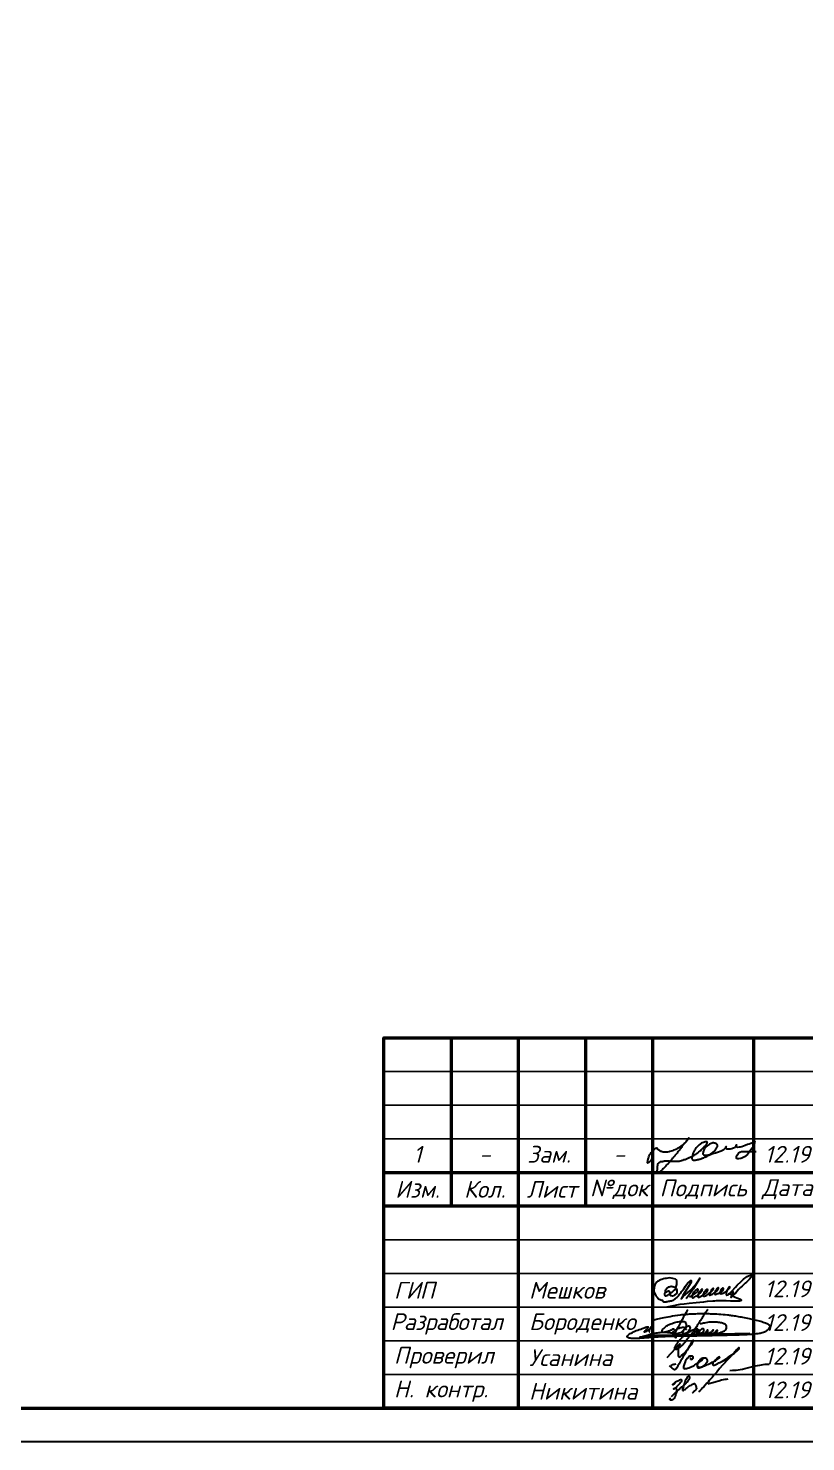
# Model space of a CAD drawing. Header units: millimetres. Extents: x 0 to 1093, y 0 to 420.
# Drawn here: x 648.1 to 763.7, y 0 to 210 of the extents above; entities that cross this region are included whole.
import ezdxf
from ezdxf.enums import TextEntityAlignment as Align

# ---------------------------------------------------------------- set-up
doc = ezdxf.new("R2010")
doc.units = ezdxf.units.MM
for name, color, linetype in [('Viewport1ForCustomObjects_0', 7, 'Continuous'), ('Рамка', 7, 'Continuous'), ('СПКБ-0000-000-ЭО#000$0$Подпись', 7, 'Continuous'), ('СПКБ-0000-000-ЭО#000$0$Рамка', 7, 'Continuous')]:
    doc.layers.add(name, color=color, linetype=linetype)
doc.styles.add('СПКБ-0000-000-ЭО#000$0$2.5', font='isocpeui.ttf', dxfattribs={"height": 2.5})

# ---------------------------------------------------------------- blocks, each defined once
blk = doc.blocks.new('СПКБ-0000-000-ЭО#000$0$Никитина')
at = {"color": 0, "lineweight": -2}
blk.add_lwpolyline([(8.16, 3.58), (8.53, 3.68), (8.94, 3.81), (9.43, 3.95), (9.81, 4.05), (10.23, 4.18), (10.5, 4.24), (10.74, 4.28), (10.97, 4.31), (11.2, 4.35)], dxfattribs=at)
for points in [[(3.31, 3.68), (3.19, 3.62), (3.1, 3.52), (3.02, 3.46), (2.98, 3.45), (2.94, 3.49), (3, 3.58), (3.09, 3.64), (3.15, 3.7), (3.2, 3.75), (3.39, 3.88), (3.71, 4.06), (3.98, 4.18), (4.22, 4.26), (4.28, 4.16), (4.25, 4.01), (4.11, 3.8), (3.92, 3.55), (3.71, 3.33), (3.53, 3.14), (3.37, 2.97), (3.21, 2.85), (3.11, 2.83), (3.09, 2.87), (3.17, 2.93), (3.28, 2.97), (3.44, 2.97), (3.49, 2.87), (3.53, 2.71), (3.53, 2.54), (3.5, 2.33), (3.43, 2.11), (3.35, 1.88), (3.27, 1.69), (3.2, 1.54), (3.07, 1.31), (2.96, 1.23), (2.83, 1.19), (2.73, 1.19), (2.61, 1.18), (2.54, 1.27), (2.57, 1.4), (2.67, 1.54)], [(2.77, 1.73), (3.09, 2.04), (3.4, 2.34), (3.77, 2.66), (4.28, 3.14), (4.73, 3.49), (5.11, 3.88), (5.38, 4.27), (5.5, 4.61), (5.42, 4.72), (5.19, 4.65), (5.07, 4.51), (4.9, 4.22), (4.73, 3.84), (4.65, 3.58), (4.55, 3.22), (4.47, 2.94), (4.42, 2.74), (4.42, 2.66), (4.49, 2.6), (4.63, 2.66), (4.85, 2.82), (4.95, 2.9), (5.23, 3.14), (5.54, 3.33), (5.81, 3.52), (6.04, 3.62), (6.19, 3.63), (6.24, 3.53), (6.34, 3.39), (6.39, 3.24), (6.44, 3.08), (6.49, 2.93), (6.51, 2.88), (6.48, 2.84), (6.35, 2.66), (6.2, 2.53), (6.01, 2.34), (5.98, 2.29), (5.93, 2.28), (5.89, 2.33)]]:
    blk.add_spline(points, degree=3, dxfattribs=at)
blk = doc.blocks.new('СПКБ-0000-000-ЭО#000$0$Усанина')
at = {"color": 0, "lineweight": -2}
for points in [[(2.15, 2.53), (3.99, 4.56), (3.88, 4.22), (3.82, 3.97), (3.78, 3.65), (3.75, 3.35), (3.74, 3.09), (3.76, 2.83), (3.82, 2.67), (3.91, 2.58), (4.08, 2.62), (4.27, 2.79), (4.54, 3.06), (4.79, 3.32), (5, 3.55), (5.16, 3.74), (5.32, 3.95), (5.56, 4.23), (5.69, 4.4), (5.83, 4.6), (5.94, 4.79), (6.01, 4.93), (6.05, 5.05), (5.99, 5.08), (5.89, 4.98), (5.81, 4.81), (5.7, 4.64), (5.57, 4.42), (5.47, 4.22), (5.34, 4.03), (5.09, 3.6), (4.91, 3.32), (4.73, 3), (4.48, 2.55), (4.31, 2.28), (4.17, 2.06), (4.06, 1.89), (3.89, 1.59), (3.73, 1.28), (3.55, 0.99), (3.46, 0.85), (3.36, 0.73), (3.24, 0.69), (3.12, 0.73), (3.02, 0.81), (2.85, 0.93), (2.71, 1.06), (2.6, 1.15), (2.53, 1.23), (2.47, 1.29)], [(5.66, 2.48), (5.61, 2.41), (5.59, 2.36), (5.59, 2.29), (5.63, 2.25), (5.72, 2.23), (5.81, 2.26), (5.88, 2.3), (5.94, 2.37), (5.99, 2.44), (6.01, 2.51), (5.99, 2.58), (5.97, 2.62), (5.93, 2.68), (5.87, 2.71), (5.79, 2.72), (5.7, 2.73), (5.6, 2.72), (5.5, 2.7), (5.41, 2.65), (5.3, 2.59), (5.23, 2.52), (5.18, 2.44), (5.1, 2.35), (5.01, 2.24), (4.94, 2.15), (4.87, 2.04), (4.82, 1.92), (4.79, 1.85), (4.76, 1.74), (4.7, 1.61), (4.66, 1.45), (4.62, 1.33), (4.58, 1.19), (4.56, 1.09), (4.56, 1), (4.57, 0.95), (4.6, 0.9), (4.65, 0.86), (4.7, 0.85), (4.8, 0.86), (4.88, 0.86), (5.02, 0.89), (5.14, 0.92), (5.34, 0.97), (5.46, 1.01), (5.59, 1.07), (5.7, 1.12), (5.78, 1.17), (5.93, 1.24), (6.12, 1.34), (6.24, 1.43), (6.37, 1.51), (6.51, 1.58), (6.66, 1.68), (6.85, 1.77), (6.98, 1.87), (7.14, 1.97), (7.32, 2.12), (7.37, 2.21), (7.42, 2.3), (7.41, 2.32), (7.26, 2.23), (7.16, 2.15), (7.09, 2.07), (6.99, 2), (6.91, 1.91), (6.82, 1.83), (6.75, 1.75), (6.66, 1.63), (6.63, 1.52), (6.61, 1.41), (6.61, 1.3), (6.61, 1.21), (6.61, 1.15), (6.61, 1.09), (6.63, 1.03), (6.7, 0.97), (6.82, 0.97), (6.9, 0.98), (7.02, 1.02), (7.2, 1.08), (7.35, 1.15), (7.48, 1.24), (7.64, 1.35), (7.75, 1.42), (7.83, 1.51), (7.91, 1.61), (8, 1.72), (8.07, 1.81), (8.11, 1.9), (8.11, 2), (8.12, 2.06), (8.11, 2.14), (8.08, 2.24), (8.06, 2.27), (8.05, 2.29), (8.02, 2.31), (7.91, 2.38), (7.82, 2.41), (7.72, 2.42), (7.61, 2.43), (7.43, 2.4), (7.26, 2.37), (7.16, 2.3), (7.06, 2.24), (6.98, 2.17), (6.92, 2.05), (6.87, 2), (6.81, 1.89), (6.77, 1.82), (6.74, 1.77)], [(6.67, 1.17), (6.83, 1.1), (7.01, 1.09), (7.22, 1.13), (7.39, 1.19), (7.68, 1.29), (7.88, 1.38), (8.08, 1.47), (8.25, 1.53), (8.48, 1.62), (8.65, 1.7), (8.82, 1.8), (9.02, 1.88), (9.18, 1.99), (9.31, 2.04), (9.43, 2.13), (9.57, 2.21), (9.72, 2.3), (9.85, 2.4), (9.92, 2.47), (9.94, 2.56), (9.93, 2.59), (9.81, 2.55), (9.73, 2.5), (9.63, 2.44), (9.53, 2.36), (9.44, 2.28), (9.34, 2.19), (9.25, 2.12), (9.17, 2.04), (9.11, 1.98), (9.06, 1.92), (8.98, 1.81), (8.94, 1.71), (8.91, 1.6), (8.89, 1.5), (8.92, 1.41), (8.99, 1.4), (9.1, 1.39), (9.26, 1.44), (9.47, 1.52), (9.66, 1.62), (9.82, 1.71), (9.96, 1.79), (10.14, 1.87), (10.35, 1.98), (10.62, 2.14), (10.83, 2.27), (11.04, 2.42), (11.22, 2.54), (11.43, 2.71), (11.63, 2.84), (11.75, 2.92), (11.88, 3.01), (12.15, 3.18), (12.31, 3.31), (12.45, 3.41), (12.55, 3.5), (12.65, 3.58), (12.73, 3.7), (12.81, 3.79), (12.83, 3.9), (12.81, 3.97), (12.73, 3.95), (12.65, 3.85), (12.57, 3.78), (12.49, 3.69), (12.4, 3.58), (12.3, 3.46), (12.21, 3.35), (12.07, 3.22), (11.98, 3.1), (11.81, 2.9), (11.69, 2.77), (11.61, 2.71), (11.48, 2.57), (11.33, 2.42), (11.2, 2.29), (11.1, 2.18), (10.96, 2.03), (10.86, 1.9), (10.74, 1.78), (10.42, 1.44), (9.93, 0.87), (9.49, 0.36), (9.12, -0.08), (8.8, -0.45), (8.55, -0.7), (8.37, -0.92), (8.2, -1.13), (8.01, -1.3), (7.8, -1.58), (7.57, -1.83), (7.38, -2), (7.21, -2.18), (7.05, -2.37), (6.8, -2.58)], [(2.66, 1.33), (2.8, 1.4), (2.96, 1.45), (3.13, 1.5), (3.29, 1.53), (3.48, 1.55)], [(11.45, 0.58), (11.86, 0.62), (12.12, 0.62), (12.39, 0.65), (12.7, 0.68), (12.97, 0.72), (13.34, 0.79), (13.67, 0.86), (14.05, 0.96), (14.46, 1.07), (14.89, 1.18), (15.22, 1.26), (15.55, 1.33), (15.89, 1.39), (16.16, 1.44), (16.41, 1.49), (16.7, 1.54), (17, 1.54), (17.27, 1.52)]]:
    blk.add_lwpolyline(points, dxfattribs=at)
blk = doc.blocks.new('СПКБ-0000-000-ЭО#000$0$Мешков')
at = {"color": 0, "lineweight": -2}
for points in [[(1.98, 2.09), (1.91, 2.18), (1.89, 2.26), (1.88, 2.35), (1.88, 2.46), (1.93, 2.58), (2.01, 2.69), (2.06, 2.78), (2.14, 2.85), (2.22, 2.92), (2.33, 2.99), (2.42, 3.03), (2.56, 3.08), (2.7, 3.09), (2.86, 3.08), (2.98, 3.06), (3.12, 3.01), (3.21, 2.96), (3.34, 2.87), (3.46, 2.75), (3.52, 2.66), (3.55, 2.58), (3.57, 2.51), (3.58, 2.42), (3.58, 2.32), (3.58, 2.21), (3.56, 2.1), (3.51, 2.01), (3.46, 1.94), (3.39, 1.87), (3.31, 1.8), (3.24, 1.76), (3.05, 1.67), (2.91, 1.65), (2.79, 1.66), (2.68, 1.7), (2.61, 1.75), (2.58, 1.81), (2.56, 1.87), (2.56, 1.95), (2.56, 2.03), (2.55, 2.12), (2.54, 2.19), (2.53, 2.24), (2.51, 2.29), (2.47, 2.33), (2.4, 2.35), (2.32, 2.35), (2.23, 2.34), (2.17, 2.32), (2.08, 2.28), (2.03, 2.24), (1.84, 2.1), (1.74, 1.99), (1.72, 1.9), (1.72, 1.8), (1.76, 1.73), (1.82, 1.67), (1.94, 1.66), (2.07, 1.72), (2.23, 1.77), (2.36, 1.86), (2.52, 1.97), (2.68, 2.05), (2.87, 2.2), (3.09, 2.4), (3.28, 2.59), (3.4, 2.79), (3.49, 3.04), (3.54, 3.34), (3.56, 3.72), (3.55, 3.91), (3.49, 4.07), (3.35, 4.17), (3.18, 4.22), (2.98, 4.27), (2.74, 4.32), (2.48, 4.34), (2.24, 4.31), (1.97, 4.26), (1.8, 4.23), (1.57, 4.18), (1.33, 4.11), (1.12, 4.04), (0.96, 3.96), (0.81, 3.87), (0.7, 3.8), (0.61, 3.73), (0.51, 3.64), (0.43, 3.56), (0.36, 3.45), (0.27, 3.31), (0.23, 3.18), (0.18, 3.01), (0.17, 2.84), (0.16, 2.65), (0.16, 2.44), (0.2, 2.22), (0.32, 1.91), (0.45, 1.7), (0.62, 1.47), (0.86, 1.25), (1.17, 1.06), (1.35, 1.01), (1.43, 1.01), (1.44, 0.93), (1.47, 0.88), (1.51, 0.84), (1.61, 0.8), (1.72, 0.78), (1.85, 0.78), (1.97, 0.78), (2.09, 0.81), (2.2, 0.83), (2.35, 0.86), (2.49, 0.89), (2.58, 0.91), (2.76, 0.94), (2.89, 0.98), (3.03, 1.04), (3.13, 1.1), (3.21, 1.16), (3.28, 1.21), (3.36, 1.27), (3.44, 1.35), (3.52, 1.41), (3.61, 1.48), (3.72, 1.58), (3.79, 1.66), (3.86, 1.74), (3.92, 1.82), (3.97, 1.89), (4.01, 1.96), (4.06, 2.03), (4.09, 2.06), (4.21, 2.24), (4.26, 2.31), (4.36, 2.41), (4.6, 2.74), (4.86, 3.11), (5.05, 3.42), (5.21, 3.63), (5.31, 3.72), (5.41, 3.78), (5.48, 3.85), (5.57, 3.92), (5.61, 3.94), (5.66, 3.96), (5.68, 3.95), (5.68, 3.9), (5.68, 3.83), (5.68, 3.75), (5.64, 3.6), (4.45, 1.71), (4.22, 1.25), (4.5, 1.58), (5.57, 2.45), (6.29, 3.26), (7, 4.32), (6.01, 2.65), (4.95, 1.23)], [(5.45, 1.52), (5.66, 1.61), (5.8, 1.7), (6.01, 1.8), (6.13, 1.9), (6.34, 2.05), (6.49, 2.15), (6.61, 2.29), (6.69, 2.42), (6.75, 2.51), (6.75, 2.6), (6.7, 2.67), (6.59, 2.67), (6.48, 2.58), (6.4, 2.51), (6.23, 2.36), (6.1, 2.22), (5.96, 2.02), (5.87, 1.85), (5.82, 1.7), (5.8, 1.58), (5.8, 1.49), (5.83, 1.43), (5.88, 1.4), (5.94, 1.4), (6.08, 1.45), (6.22, 1.53), (6.38, 1.62), (6.53, 1.7), (6.64, 1.77), (6.75, 1.87), (6.88, 1.97), (7.02, 2.07), (7.12, 2.18), (7.24, 2.37), (7.33, 2.51), (7.36, 2.63), (7.35, 2.68), (7.28, 2.66), (7.19, 2.59), (7.08, 2.45), (6.98, 2.28), (6.89, 2.12), (6.81, 1.96), (6.73, 1.82), (6.72, 1.74), (6.7, 1.65), (6.7, 1.58), (6.71, 1.51), (6.74, 1.49), (6.79, 1.45), (6.89, 1.49), (7, 1.53), (7.09, 1.58), (7.28, 1.68), (7.54, 1.82), (7.68, 1.91), (7.81, 2.01), (7.92, 2.13), (8.01, 2.22), (8.08, 2.32), (8.14, 2.42), (8.16, 2.52), (8.15, 2.58), (8.09, 2.62), (7.98, 2.6), (7.88, 2.51), (7.79, 2.38), (7.68, 2.26), (7.6, 2.13), (7.54, 2.01), (7.5, 1.87), (7.5, 1.77), (7.5, 1.69), (7.53, 1.63), (7.57, 1.61), (7.64, 1.61), (7.7, 1.64), (7.84, 1.7), (8.03, 1.79), (8.17, 1.88), (8.29, 1.98), (8.48, 2.1), (8.61, 2.22), (8.73, 2.32), (8.84, 2.43), (8.93, 2.54), (8.98, 2.62), (9, 2.71), (9, 2.77), (8.94, 2.78), (8.85, 2.72), (8.77, 2.62), (8.68, 2.48), (8.61, 2.38), (8.56, 2.26), (8.51, 2.14), (8.47, 2.04), (8.43, 1.91), (8.44, 1.79), (8.49, 1.78), (8.59, 1.81), (8.74, 1.85), (8.89, 1.93), (9.04, 2.01), (9.14, 2.1), (9.28, 2.2), (9.4, 2.31), (9.49, 2.39), (9.56, 2.49), (9.64, 2.57), (9.69, 2.66), (9.74, 2.74), (9.76, 2.82), (9.74, 2.87), (9.68, 2.87), (9.62, 2.82), (9.55, 2.75), (9.47, 2.64), (9.4, 2.55), (9.34, 2.45), (9.27, 2.32), (9.22, 2.23), (9.2, 2.14), (9.18, 2.09), (9.18, 2.01), (9.23, 1.93), (9.29, 1.89), (9.4, 1.93), (9.53, 1.97), (9.71, 2.01), (9.83, 2.06), (9.96, 2.14), (10.08, 2.24), (10.26, 2.32), (10.39, 2.42), (10.47, 2.58), (10.5, 2.7), (10.49, 2.76), (10.44, 2.81), (10.35, 2.8), (10.26, 2.73), (10.12, 2.53), (10.05, 2.4), (9.99, 2.26), (9.98, 2.14), (9.99, 2.05), (10.02, 2.01), (10.09, 1.99), (10.2, 2), (10.33, 2.04), (10.45, 2.06), (10.59, 2.12), (10.74, 2.22), (10.85, 2.3), (10.92, 2.34), (11.07, 2.48), (11.2, 2.62), (11.31, 2.74), (11.43, 2.88), (11.45, 2.98), (11.43, 3.02), (11.34, 2.96), (11.25, 2.83), (11.16, 2.69), (11.08, 2.57), (11.01, 2.43), (10.95, 2.29), (10.91, 2.17), (10.91, 2.07), (10.89, 1.95), (10.91, 1.86), (10.93, 1.77), (11.01, 1.76), (11.18, 1.82), (11.35, 1.97), (11.8, 2.41), (12.31, 2.96), (12.54, 3.27), (13.14, 3.8), (13.49, 4.14), (14.02, 4.54), (14.23, 4.67), (14.5, 4.76), (14.7, 4.81), (14.82, 4.78), (14.76, 4.64), (14.59, 4.4), (14.35, 4.14), (14.16, 3.94), (13.9, 3.71), (13.72, 3.54), (13.5, 3.32), (13.28, 3.13), (13.04, 2.89), (12.74, 2.63), (12.52, 2.39), (12.32, 2.11), (12.06, 1.89), (11.81, 1.64), (11.65, 1.45), (11.64, 1.49), (11.73, 1.69), (11.87, 1.9), (11.97, 2.17), (11.96, 2.27), (11.79, 2.22), (11.64, 2.13), (11.46, 2.08), (11.33, 1.96), (11.26, 1.91), (11.45, 1.96), (11.56, 1.85), (11.69, 1.77), (11.95, 1.64), (12.22, 1.5), (12.48, 1.4), (12.86, 1.21), (13.02, 1.16), (13.11, 1.06), (13.14, 0.99), (13.09, 0.94), (12.88, 0.9), (12.62, 0.88), (12.12, 0.89), (11.54, 0.9), (10.91, 0.91), (10.17, 0.91), (9.7, 0.93), (9.4, 0.91), (9.15, 0.9), (8.9, 0.88), (8.06, 0.81), (7.51, 0.76), (7, 0.71), (6.42, 0.65), (5.4, 0.56), (4.66, 0.46), (4.01, 0.38), (2.84, 0.16), (2.06, 0.01)]]:
    blk.add_lwpolyline(points, dxfattribs=at)
blk = doc.blocks.new('СПКБ-0000-000-ЭО#000$0$Бороденко')
at = {"color": 0, "lineweight": -2}
for points in [[(5.19, 4.58), (4.69, 3.77), (4.23, 2.92), (3.57, 1.74), (3.36, 1.34), (3.24, 0.86), (3.36, 0.5), (3.46, 0.5), (3.4, 0.78), (3.21, 0.96), (3, 1.05), (2.81, 1.11), (2.53, 1.18), (2.21, 1.2), (1.93, 1.22), (1.69, 1.22), (1.28, 1.21), (0.83, 1.16), (0.07, 1.06), (-0.42, 0.92), (-0.67, 0.85), (-1.34, 0.65), (-1.8, 0.53), (-1.95, 0.53), (-1.6, 0.6), (-1.02, 0.69), (-0.29, 0.77), (0.54, 0.82), (1.77, 0.84), (3.97, 0.87), (6.51, 0.91), (9.98, 1.01), (14.42, 1.11)], [(8.16, 4.64), (7.94, 4.32), (7.73, 4.05), (7.55, 3.77), (7.28, 3.32), (6.95, 2.81), (6.6, 2.26), (6.25, 1.76), (6.09, 1.53), (5.81, 1.14), (5.26, 0.4), (4.84, -0.14), (4.36, -0.69), (4.17, -0.85), (3.99, -1), (3.86, -1.11), (3.67, -1.23), (3.58, -1.27), (3.5, -1.29), (3.35, -1.27), (3.28, -1.17), (3.33, -0.92), (3.46, -0.62), (3.66, -0.29), (4, 0.11), (4.34, 0.49), (4.72, 0.81), (5.2, 1.16), (5.59, 1.42), (6.09, 1.67), (6.38, 1.79), (6.52, 1.82), (6.55, 1.82), (6.58, 1.81), (6.55, 1.73), (6.43, 1.58), (6.29, 1.38), (6.16, 1.16), (6.07, 1.02), (6.04, 0.95), (6.04, 0.88), (6.22, 0.9), (6.56, 1.13), (6.74, 1.3), (6.85, 1.41), (6.9, 1.47), (6.93, 1.52), (6.89, 1.58), (6.74, 1.56), (6.62, 1.48), (6.54, 1.36), (6.5, 1.25), (6.5, 1.13), (6.56, 1.06), (6.78, 1.02), (6.98, 1.04), (7.14, 1.11), (7.31, 1.2), (7.46, 1.3), (7.58, 1.45), (7.61, 1.58), (7.58, 1.7), (7.54, 1.76), (7.44, 1.78), (7.3, 1.75), (7.09, 1.6), (6.98, 1.47), (6.89, 1.35), (6.87, 1.27), (6.88, 1.17), (6.94, 1.1), (7.02, 1.07), (7.27, 1.05), (7.53, 1.09), (7.8, 1.16), (7.98, 1.24), (8.08, 1.3), (8.15, 1.38), (8.18, 1.46), (8.19, 1.52), (8.17, 1.58), (8.08, 1.56), (8.01, 1.49), (7.9, 1.35), (7.86, 1.24), (7.84, 1.15), (7.86, 1.09), (7.93, 1.06), (8.07, 1.07), (8.27, 1.13), (8.47, 1.22), (8.75, 1.35), (8.87, 1.43), (8.97, 1.5), (9, 1.57), (9, 1.6), (8.89, 1.55), (8.78, 1.45), (8.69, 1.29), (8.67, 1.23), (8.68, 1.15), (8.73, 1.1), (8.79, 1.08), (8.94, 1.1), (9.13, 1.17), (9.29, 1.23), (9.39, 1.27), (9.48, 1.33), (9.54, 1.38), (9.59, 1.44), (9.63, 1.52), (9.63, 1.55), (9.53, 1.53), (9.46, 1.5), (9.38, 1.45), (9.32, 1.38), (9.27, 1.31), (9.28, 1.17), (9.32, 1.14), (9.4, 1.1), (9.56, 1.11), (9.81, 1.15), (9.99, 1.2), (10.3, 1.32), (10.55, 1.43), (10.78, 1.57), (10.91, 1.74), (10.96, 2.06), (10.9, 2.3), (10.68, 2.48), (10.55, 2.54), (10.38, 2.61), (10.27, 2.64), (10.05, 2.68), (9.8, 2.71), (9.58, 2.74), (9.38, 2.75), (9.14, 2.76), (8.91, 2.76), (8.5, 2.75), (8.11, 2.72), (7.68, 2.64), (7.04, 2.49)], [(-0.14, 3.02), (0.53, 3.21), (1.42, 3.41), (2.55, 3.62), (4.13, 3.86), (4.76, 3.93), (5.71, 3.99), (6.62, 4.03), (7.19, 4.04), (7.92, 4.04), (8.71, 4.02), (9.81, 3.97), (11.08, 3.85), (11.68, 3.77), (12.49, 3.65), (13.34, 3.5), (14.34, 3.29), (15.13, 3.13), (16.04, 2.9), (16.74, 2.66), (17.22, 2.43), (17.35, 2.31), (17.4, 2.17), (17.39, 2), (17.21, 1.72), (17.01, 1.53), (16.6, 1.29), (16.27, 1.17), (15.98, 1.1), (15.6, 1.04), (15.14, 1), (14.56, 0.94), (13.52, 0.88), (12.18, 0.83), (7.67, 0.73), (4.62, 0.67), (2.5, 0.63), (-0.27, 0.48), (-1.65, 0.37), (-2.88, 0.34), (-3.52, 0.41), (-3.71, 0.49), (-3.82, 0.56), (-3.76, 0.75), (-3.23, 1.15), (-2.48, 1.51), (-1.59, 1.82), (-0.9, 2.06), (-0.72, 2.07), (-0.78, 1.88), (-0.91, 1.74), (-1.04, 1.59), (-1.19, 1.44), (-1.26, 1.38), (-1.28, 1.33), (-1.19, 1.33), (-1.09, 1.36), (-0.75, 1.54), (-0.57, 1.67), (-0.37, 1.85), (-0.28, 1.93), (-0.15, 2.1), (-0.22, 2.07), (-0.33, 1.98), (-0.41, 1.86), (-0.56, 1.49), (-0.57, 1.39), (-0.52, 1.34), (-0.45, 1.35)], [(3.2, 1.66), (3.14, 1.71), (3.09, 1.75), (2.98, 1.72), (2.72, 1.6), (2.5, 1.5), (2.11, 1.35), (1.87, 1.28), (1.69, 1.24), (1.47, 1.24), (1.39, 1.28), (1.38, 1.5), (1.5, 1.7), (1.76, 1.97), (2.16, 2.27), (2.51, 2.45), (2.88, 2.59), (3.21, 2.71), (3.61, 2.8), (3.96, 2.86), (4.25, 2.88), (4.53, 2.88), (4.78, 2.79), (4.93, 2.54), (4.96, 2.35), (4.85, 1.97), (4.58, 1.6), (4.26, 1.3), (3.93, 1.12), (3.6, 1.03), (3.36, 0.99), (3.15, 0.97), (3.04, 1.02), (2.97, 1.08), (2.97, 1.19), (3.11, 1.4), (3.29, 1.56), (3.72, 1.81), (4.14, 1.95), (4.39, 2), (4.62, 2), (4.75, 1.95), (4.91, 1.75), (4.95, 1.7), (4.94, 1.69), (4.93, 1.68), (4.9, 1.68), (4.87, 1.74), (4.88, 1.82), (4.93, 1.95), (5.08, 2.15), (5.29, 2.21), (5.39, 2.2), (5.52, 2.04), (5.47, 1.68), (5.29, 1.44), (4.94, 1.13), (4.78, 1.06), (4.57, 1), (4.47, 1.09), (4.46, 1.22), (4.53, 1.44), (4.67, 1.66), (4.81, 1.9)]]:
    blk.add_spline(points, degree=3, dxfattribs=at)
blk = doc.blocks.new('СПКБ-0000-000-ЭО#000$0$Никитина Ю.С.')
at = {"color": 0, "linetype": 'ByBlock', "lineweight": -2}
blk.add_lwpolyline([(0.02, 2.47), (-0.01, 2.32), (-0.03, 2.21), (-0.07, 2.05), (-0.1, 1.95), (-0.19, 1.83), (-0.24, 1.76), (-0.32, 1.66), (-0.42, 1.56), (-0.5, 1.45), (-0.63, 1.34), (-0.74, 1.28), (-0.8, 1.33), (-0.79, 1.43), (-0.76, 1.58), (-0.74, 1.68), (-0.71, 1.78), (-0.69, 1.86), (-0.66, 1.99), (-0.59, 2.21), (-0.55, 2.35), (-0.44, 2.54), (-0.36, 2.66), (-0.25, 2.83), (-0.09, 3), (0.03, 3.12), (0.13, 3.2), (0.21, 3.31), (0.3, 3.38), (0.42, 3.47), (0.51, 3.51), (0.58, 3.55), (0.64, 3.5), (0.75, 3.33), (0.8, 3.28), (0.87, 3.22), (0.97, 3.17), (1.04, 3.11), (1.09, 3.08), (1.14, 3.06), (1.28, 3.02), (1.38, 2.98), (1.52, 2.96), (1.71, 2.95), (1.88, 2.94), (2.11, 2.94), (2.24, 2.96), (2.41, 2.99), (2.5, 3.02), (2.76, 3.08), (3.02, 3.16), (3.19, 3.25), (3.42, 3.32), (3.54, 3.39), (3.61, 3.44), (3.67, 3.5), (3.84, 3.59), (4.04, 3.7), (4.19, 3.77), (4.4, 3.94), (4.56, 4.06), (4.67, 4.16), (4.78, 4.27), (4.89, 4.39), (4.98, 4.49), (5.07, 4.6), (5.19, 4.76), (5.26, 4.85), (5.33, 4.99), (5.36, 5.04), (5.24, 4.83), (5.1, 4.62), (4.89, 4.39), (4.74, 4.23), (4.57, 4.01), (4.39, 3.82), (4.32, 3.75), (4.25, 3.6), (4.14, 3.42), (4.05, 3.33), (3.98, 3.23), (3.89, 3.12), (3.78, 2.99), (3.65, 2.82), (3.61, 2.75), (3.53, 2.64), (3.45, 2.57), (3.39, 2.5), (3.34, 2.45), (3.27, 2.38), (3.21, 2.32), (3.15, 2.26), (3.05, 2.14), (3, 2.08), (2.95, 2.02), (2.87, 1.93), (2.81, 1.83), (2.73, 1.73), (2.66, 1.63), (2.58, 1.53), (2.5, 1.44), (2.43, 1.35), (2.29, 1.19), (2.21, 1.11), (2.15, 1.05), (2.04, 0.95), (1.92, 0.82), (1.86, 0.74), (1.8, 0.68), (1.71, 0.59), (1.63, 0.49), (1.51, 0.41), (1.45, 0.35), (1.37, 0.25), (1.28, 0.17), (1.18, 0.09), (1.12, 0.05), (1.04, -0.02), (0.94, -0.11), (0.85, -0.13), (0.76, -0.12), (0.69, -0.08), (0.66, -0.03), (0.65, 0.05), (0.66, 0.15), (0.67, 0.29), (0.67, 0.39), (0.68, 0.46), (0.69, 0.61), (0.7, 0.72), (0.71, 0.81), (0.73, 0.92), (0.74, 1.04), (0.76, 1.09), (0.79, 1.2), (0.84, 1.28), (0.93, 1.38), (1.03, 1.43), (1.16, 1.48), (1.24, 1.5), (1.32, 1.52), (1.41, 1.52), (1.54, 1.56), (1.63, 1.57), (1.72, 1.58), (1.77, 1.58), (1.9, 1.59), (2.02, 1.58), (2.15, 1.58), (2.32, 1.58), (2.46, 1.58), (2.53, 1.57), (2.73, 1.57), (2.91, 1.55), (3.05, 1.54), (3.16, 1.54), (3.23, 1.54), (3.38, 1.54), (3.49, 1.54), (3.58, 1.55), (3.83, 1.57), (3.91, 1.57), (4.08, 1.59), (4.24, 1.65), (4.35, 1.68), (4.49, 1.71), (4.66, 1.78), (4.82, 1.82), (4.99, 1.9), (5.09, 1.93), (5.21, 1.98), (5.3, 2.03), (5.4, 2.08), (5.48, 2.11), (5.57, 2.15), (5.67, 2.2), (5.79, 2.27), (5.85, 2.3), (5.93, 2.34), (6.03, 2.39), (6.14, 2.44), (6.3, 2.53), (6.41, 2.6), (6.51, 2.67), (6.59, 2.72), (6.69, 2.8), (6.76, 2.85), (6.84, 2.92), (6.96, 3.02), (7.09, 3.13), (7.17, 3.19), (7.24, 3.27), (7.34, 3.37), (7.44, 3.49), (7.51, 3.56), (7.61, 3.67), (7.65, 3.71), (7.72, 3.79), (7.85, 3.89), (7.92, 3.97), (7.96, 4.04), (7.99, 4.09), (8.02, 4.15), (8.06, 4.22), (8.09, 4.32), (8.1, 4.38), (8.09, 4.42), (8.06, 4.44), (8.03, 4.45), (7.94, 4.45), (7.87, 4.44), (7.74, 4.41), (7.66, 4.39), (7.54, 4.34), (7.35, 4.28), (7.24, 4.22), (7.11, 4.14), (7.04, 4.1), (6.91, 3.99), (6.84, 3.92), (6.78, 3.87), (6.67, 3.77), (6.6, 3.69), (6.53, 3.62), (6.45, 3.54), (6.34, 3.4), (6.3, 3.36), (6.22, 3.26), (6.17, 3.19), (6.12, 3.09), (6.08, 3), (6.03, 2.88), (5.99, 2.77), (5.96, 2.68), (5.93, 2.57), (5.89, 2.45), (5.87, 2.36), (5.85, 2.27), (5.83, 2.17), (5.81, 2.09), (5.8, 1.98), (5.8, 1.91), (5.82, 1.86), (5.86, 1.81), (5.9, 1.76), (5.94, 1.73), (6, 1.71), (6.1, 1.69), (6.19, 1.68), (6.29, 1.7), (6.42, 1.73), (6.55, 1.76), (6.65, 1.78), (6.81, 1.81), (6.91, 1.84), (6.99, 1.87), (7.13, 1.92), (7.23, 1.95), (7.35, 1.98), (7.45, 2.01), (7.5, 2.04), (7.6, 2.07), (7.72, 2.13), (7.86, 2.2), (7.96, 2.26), (8.07, 2.32), (8.19, 2.38), (8.32, 2.44), (8.4, 2.5), (8.48, 2.55), (8.57, 2.62), (8.65, 2.67), (8.73, 2.73), (8.81, 2.79), (8.87, 2.84), (8.97, 2.92), (9.07, 3), (9.18, 3.08), (9.24, 3.15), (9.29, 3.2), (9.33, 3.26), (9.37, 3.32), (9.43, 3.39), (9.48, 3.48), (9.53, 3.57), (9.57, 3.65), (9.6, 3.72), (9.62, 3.8), (9.63, 3.87), (9.61, 3.95), (9.58, 4.03), (9.53, 4.09), (9.47, 4.14), (9.41, 4.17), (9.31, 4.2), (9.22, 4.23), (9.13, 4.24), (9.05, 4.26), (8.93, 4.26), (8.81, 4.24), (8.69, 4.2), (8.58, 4.15), (8.44, 4.06), (8.35, 4.01), (8.23, 3.93), (8.16, 3.87), (8.06, 3.8), (7.97, 3.72), (7.87, 3.63), (7.77, 3.53), (7.7, 3.44), (7.61, 3.32), (7.56, 3.19), (7.52, 3.1), (7.49, 2.94), (7.47, 2.84), (7.44, 2.74), (7.44, 2.67), (7.45, 2.62), (7.49, 2.56), (7.52, 2.53), (7.59, 2.5), (7.71, 2.47), (7.81, 2.47), (7.89, 2.46), (7.99, 2.46), (8.11, 2.47), (8.24, 2.48), (8.5, 2.53), (8.59, 2.56), (8.75, 2.62), (8.94, 2.68), (9.13, 2.75), (9.29, 2.79), (9.76, 2.95), (10.01, 3.05), (10.16, 3.1), (10.34, 3.19), (10.53, 3.3), (10.68, 3.42), (10.83, 3.59), (10.86, 3.68), (10.88, 3.73), (10.85, 3.61), (10.83, 3.5), (10.88, 3.45), (11.02, 3.4), (11.17, 3.39), (11.35, 3.38), (11.53, 3.4), (11.72, 3.44), (11.84, 3.47), (12.01, 3.52), (12.24, 3.63), (12.33, 3.73), (12.41, 3.85), (12.43, 3.97), (12.39, 3.78), (12.4, 3.74), (12.42, 3.7), (12.51, 3.66), (12.64, 3.65), (12.88, 3.66), (13.05, 3.68), (13.22, 3.74), (13.47, 3.84), (13.75, 3.94), (14.06, 4.06), (14.31, 4.15), (14.56, 4.25), (14.7, 4.3), (14.97, 4.38), (15.15, 4.46), (15.11, 4.28), (14.96, 3.85), (14.77, 3.51), (14.56, 3.22), (14.39, 2.95), (14.09, 2.53), (13.63, 2.19), (13.22, 2), (13.07, 1.96), (12.78, 1.91), (12.62, 1.9), (12.53, 1.91), (12.48, 1.93), (12.45, 1.96), (12.42, 2.03), (12.42, 2.1), (12.46, 2.27), (12.55, 2.44), (12.64, 2.61), (12.75, 2.75), (12.94, 2.89), (13.16, 2.99), (13.3, 3.01), (13.47, 3.01), (13.67, 3), (13.87, 2.98), (14.01, 2.97), (14.21, 2.97), (14.43, 2.97), (14.73, 2.98), (14.93, 3), (15.14, 3), (15.25, 3), (15.36, 3)], dxfattribs=at)
blk = doc.blocks.new('СПКБ-0000-000-ЭО#000')
at = {"layer": 'СПКБ-0000-000-ЭО#000$0$Рамка', "lineweight": 50}
for p, q in [((-175, 55), (-175, 30)), ((-165, 0), (-165, 55)), ((-155, 55), (-155, 30)), ((-145, 0), (-145, 55)), ((-130, 0), (-130, 55)), ((-185, 35), (-120, 35)), ((0, 30), (-185, 30))]:
    blk.add_line(p, q, dxfattribs=at)
at = {"layer": 'СПКБ-0000-000-ЭО#000$0$Рамка'}
for p, q in [((-185, 50), (-120, 50)), ((-185, 45), (-120, 45)), ((-185, 40), (-120, 40)), ((-185, 25), (-120, 25)), ((-185, 20), (-120, 20)), ((-185, 15), (-120, 15)), ((-185, 10), (-120, 10)), ((-185, 5), (-120, 5))]:
    blk.add_line(p, q, dxfattribs=at)
at = {"layer": 'СПКБ-0000-000-ЭО#000$0$Рамка', "linetype": 'Continuous', "lineweight": 50}
blk.add_lwpolyline([(0, 0), (-185, 0), (-185, 55), (0, 55), (0, 0)], dxfattribs=at)
at = {"layer": 'СПКБ-0000-000-ЭО#000$0$Подпись', "color": 162, "lineweight": 30, "true_color": 0x0a38db}
blk.add_blockref('СПКБ-0000-000-ЭО#000$0$Никитина Ю.С.', (-145, 35.13), dxfattribs=at)
at = {"layer": 'СПКБ-0000-000-ЭО#000$0$Подпись', "color": 193, "lineweight": 30, "true_color": 0x9f4fd8}
blk.add_blockref('СПКБ-0000-000-ЭО#000$0$Мешков', (-145, 15), dxfattribs=at)
at = {"layer": 'СПКБ-0000-000-ЭО#000$0$Подпись', "color": 180, "lineweight": 30, "true_color": 0x5f29f5}
blk.add_blockref('СПКБ-0000-000-ЭО#000$0$Бороденко', (-145, 10), dxfattribs=at)
at = {"layer": 'СПКБ-0000-000-ЭО#000$0$Подпись', "color": 173, "lineweight": 30, "true_color": 0x3f6dcf}
blk.add_blockref('СПКБ-0000-000-ЭО#000$0$Усанина', (-145, 5), dxfattribs=at)
at = {"layer": 'СПКБ-0000-000-ЭО#000$0$Подпись', "color": 150, "lineweight": 30}
blk.add_blockref('СПКБ-0000-000-ЭО#000$0$Никитина', (-145, 0), dxfattribs=at)
at = {"layer": 'СПКБ-0000-000-ЭО#000$0$Рамка', "style": 'СПКБ-0000-000-ЭО#000$0$2.5'}
for s, p in [('1', (-180.01, 37.71)), ('Зам.', (-160.44, 37.71)), ('12.19', (-125.01, 37.71)), ('-', (-170.01, 37.71)), ('-', (-150.01, 37.71)), ('12.19', (-125.01, 17.71)), ('12.19', (-125.01, 12.71)), ('12.19', (-125.01, 7.71)), ('12.19', (-125.01, 2.71))]:
    blk.add_text(s, height=2.5, dxfattribs=at).set_placement(p, align=Align.MIDDLE_CENTER)
at = {"layer": 'СПКБ-0000-000-ЭО#000$0$Рамка', "char_height": 2.5, "style": 'СПКБ-0000-000-ЭО#000$0$2.5'}
for s, insert, width, attachment_point in [('{\\fISOCPEUR|b0|i1|c204|p34;Изм.}', (-180, 32.5), 10, 5), ('{\\fISOCPEUR|b0|i1|c204|p34;Кол\\fISOCPEUR|b0|i0|c204|p34;\\Q15;.}', (-170, 32.5), 10, 5), ('{\\fISOCPEUR|b0|i1|c204|p34;Лист}', (-160, 32.5), 10, 5), ('{\\fISOCPEUR|b0|i1|c204|p34;№док}', (-150, 32.5), 10, 5), ('{\\fISOCPEUR|b0|i1|c204|p34;Подпись}', (-137.5, 32.5), 15, 5), ('{\\fISOCPEUR|b0|i1|c204|p34;Дата}', (-125, 32.5), 10, 5), ('\\pi1.5;{\\T0.95;ГИП}', (-185, 17.5), 20, 4), (' Мешков', (-165, 17.5), 20, 4), ('\\pi1;{\\T0.95;Разработал}', (-185, 12.5), 20, 4), (' Бороденко', (-165, 12.5), 20, 4), ('\\pi1.5;Проверил', (-185, 7.5), 20, 4), (' Усанина', (-165, 7.5), 20, 4), ('\\pi1.5;Н. контр.', (-185, 2.5), 20, 4), (' Никитина', (-165, 2.5), 20, 4)]:
    blk.add_mtext(s, dxfattribs=dict(at, insert=insert, width=width, attachment_point=attachment_point))
blk = doc.blocks.new('CustomObjectsInViewport1_0')
at = {"layer": 'Рамка', "lineweight": 30}
blk.add_line((891, 0), (2.3, 0), dxfattribs=at)

msp = doc.modelspace()

# ---------------------------------------------------------------- linework, layer by layer
at = {"layer": 'Рамка', "lineweight": 50}
msp.add_lwpolyline([(886, 5), (886, 415), (20, 415), (20, 5)], close=True, dxfattribs=at)

# ---------------------------------------------------------------- block references
at = {"layer": 'Viewport1ForCustomObjects_0'}
msp.add_blockref('CustomObjectsInViewport1_0', (0, 0), dxfattribs=at)
at = {"layer": 'Рамка'}
msp.add_blockref('СПКБ-0000-000-ЭО#000', (886, 5), dxfattribs=at)

doc.saveas('drawing.dxf')
